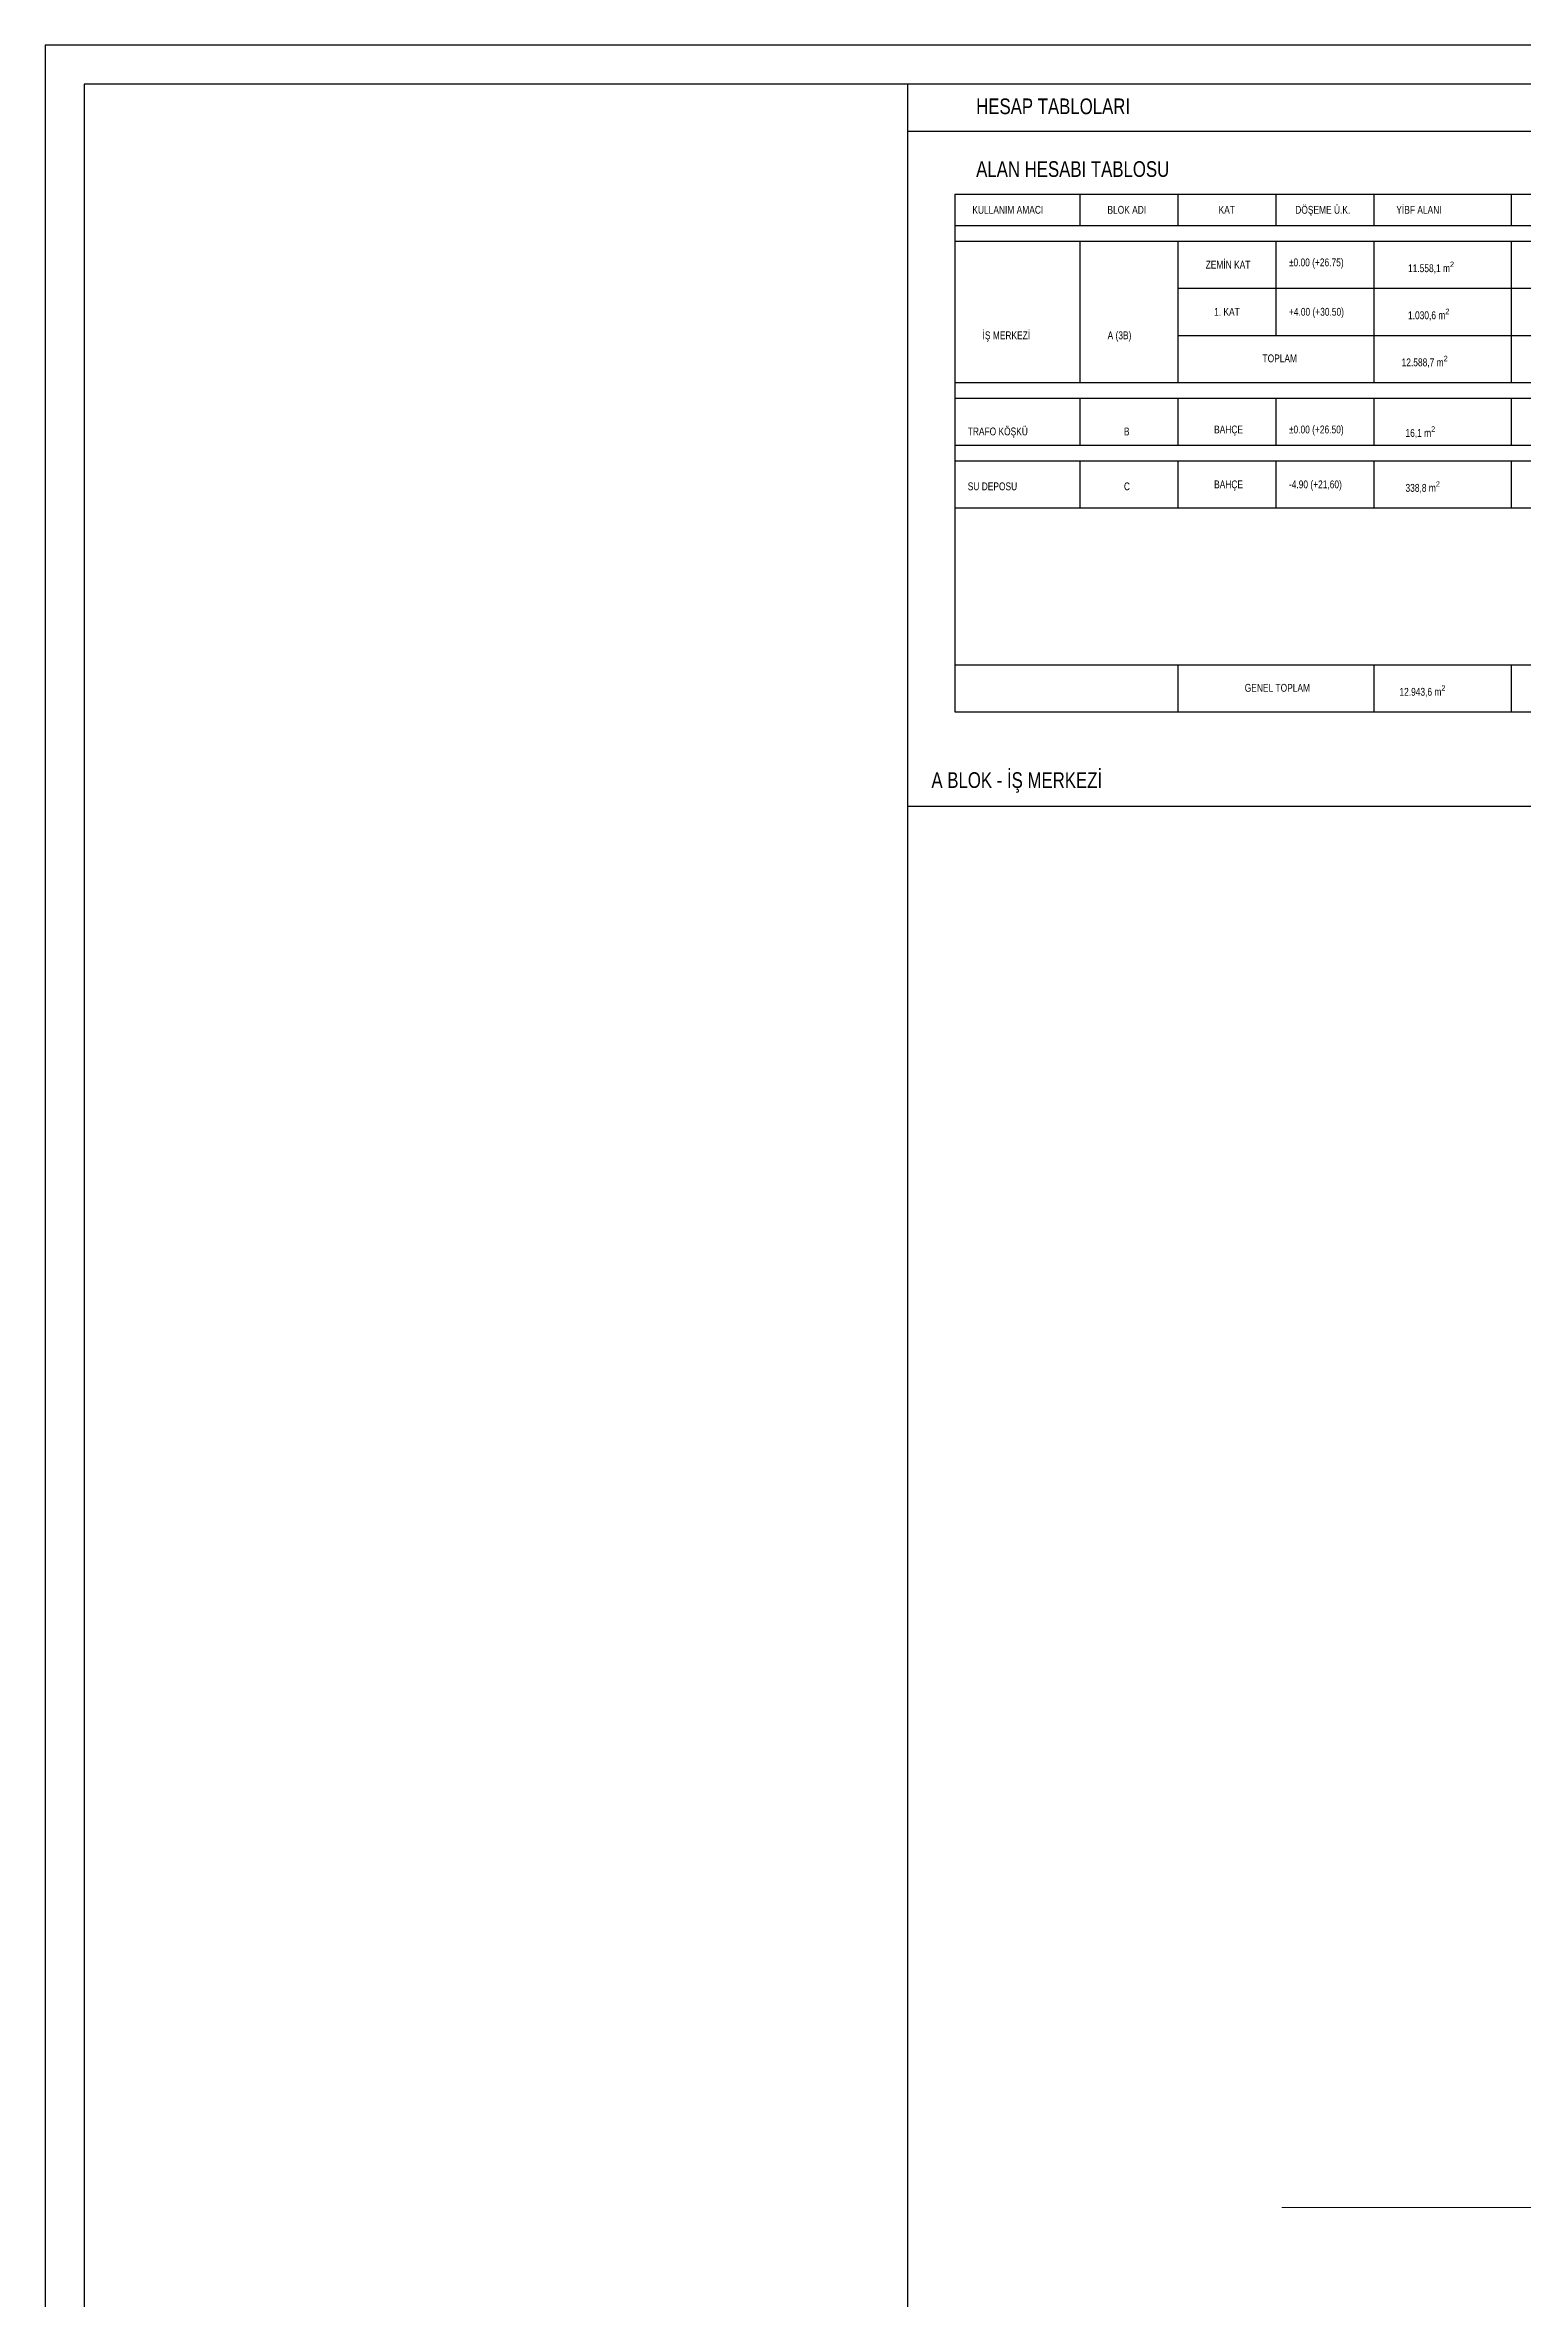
# Model space of a CAD drawing. Header units: centimetres. Extents: x 26569 to 160723, y -3143 to 14565.
# Drawn here: x 26569 to 30337, y 3811 to 9557 of the extents above; entities that cross this region are included whole.
import ezdxf

# ---------------------------------------------------------------- set-up
doc = ezdxf.new("R2010")
doc.units = ezdxf.units.CM
doc.header["$LTSCALE"] = 100
for name, color, linetype in [('A-ANNO-TEXT', 50, 'Continuous'), ('A-ANNO-TTBL', 157, 'Continuous'), ('L-SITE-CURB', 33, 'Continuous')]:
    doc.layers.add(name, color=color, linetype=linetype)
doc.styles.add('Fields_100', font='act_simplex.shx', dxfattribs={"width": 0.8, "height": 20})
doc.styles.add('Fields_200', font='act_simplex.shx', dxfattribs={"width": 0.8, "height": 40})

msp = doc.modelspace()

# ---------------------------------------------------------------- linework, layer by layer
at = {"layer": 'A-ANNO-TTBL'}
for p, q in [((153081.02, 9337.18), (28768.76, 9337.09)), ((28768.76, 7617.09), (48081.01, 7617.09))]:
    msp.add_line(p, q, dxfattribs=at)
for points in [[(157421.04, -3142.83), (157421.04, 9557.17), (26568.76, 9557.19), (26568.76, -3142.81)], [(157321.04, -3042.83), (157321.04, 9457.17), (26668.76, 9457.19), (26668.76, -3042.81)]]:
    msp.add_lwpolyline(points, close=True, dxfattribs=at)
at = {"layer": 'A-ANNO-TTBL', "linetype": 'Continuous', "lineweight": -3}
msp.add_lwpolyline([(26668.76, -3042.81), (28768.76, -3042.81), (28768.76, 9457.19), (26668.76, 9457.19)], close=True, dxfattribs=at)
at = {"layer": 'A-ANNO-TTBL'}
for points in [[(28888.76, 9177.09), (33546.76, 9177.09)], [(28888.76, 9177.09), (28888.76, 7857.09), (33546.76, 7857.09)], [(29207.93, 9097.09), (29207.93, 9177.09)], [(29457.93, 9097.09), (29457.93, 9177.09)], [(29707.93, 9097.09), (29707.93, 9177.09)], [(29957.93, 9097.09), (29957.93, 9177.09)], [(30307.93, 9097.09), (30307.93, 9177.09)], [(28888.76, 9097.09), (33546.76, 9097.09)], [(28888.76, 9057.09), (33546.76, 9057.09)], [(29207.93, 8697.09), (29207.93, 9057.09)], [(29457.93, 8697.09), (29457.93, 9057.09)], [(29707.93, 8817.09), (29707.93, 9057.09)], [(29957.93, 8697.09), (29957.93, 9057.09)], [(30307.93, 8697.09), (30307.93, 9057.09)], [(29457.93, 8937.09), (33546.76, 8937.09)], [(29457.93, 8817.09), (33546.76, 8817.09)], [(28888.76, 8697.09), (33546.76, 8697.09)], [(28888.76, 8657.09), (33546.76, 8657.09)], [(29207.93, 8537.09), (29207.93, 8657.09)], [(29457.93, 8537.09), (29457.93, 8657.09)], [(29707.93, 8537.09), (29707.93, 8657.09)], [(29957.93, 8537.09), (29957.93, 8657.09)], [(30307.93, 8537.09), (30307.93, 8657.09)], [(28888.76, 8537.09), (33546.76, 8537.09)], [(28888.76, 8497.09), (33546.76, 8497.09)], [(29207.93, 8377.09), (29207.93, 8497.09)], [(29457.93, 8377.09), (29457.93, 8497.09)], [(29707.93, 8377.09), (29707.93, 8497.09)], [(29957.93, 8377.09), (29957.93, 8497.09)], [(30307.93, 8377.09), (30307.93, 8497.09)], [(28888.76, 8377.09), (33546.76, 8377.09)], [(28888.76, 7977.09), (33546.76, 7977.09)], [(29457.93, 7857.09), (29457.93, 7977.09)], [(29957.93, 7857.09), (29957.93, 7977.09)], [(30307.93, 7857.09), (30307.93, 7977.09)]]:
    msp.add_lwpolyline(points, dxfattribs=at)
at = {"layer": 'L-SITE-CURB', "lineweight": 0}
msp.add_line((29722.08, 4043.84), (41779.22, 4044.56), dxfattribs=at)

# ---------------------------------------------------------------- texts
at = {"layer": 'A-ANNO-TEXT', "width": 0.8}
for s, height, style, p in [('HESAP TABLOLARI', 40, 'Fields_200', (28942.79, 9381.07)), ('ALAN HESABI TABLOSU', 40, 'Fields_200', (28942.79, 9221.07)), ('KULLANIM AMACI', 20, 'Fields_100', (28933.11, 9127.17)), ('BLOK ADI', 20, 'Fields_100', (29277.51, 9127.17)), ('KAT', 20, 'Fields_100', (29560.93, 9127.17)), ('DÖŞEME Ü.K.', 20, 'Fields_100', (29756.44, 9127.17)), ('YİBF ALANI', 20, 'Fields_100', (30014.11, 9127.17)), ('ZEMİN KAT', 20, 'Fields_100', (29527.93, 8987.17)), ('1. KAT', 20, 'Fields_100', (29549.5, 8867.17)), ('+4.00 (+30.50)', 20, 'Fields_100', (29740.23, 8867.17)), ('İŞ MERKEZİ', 20, 'Fields_100', (28959.11, 8807.17)), ('A (3B)', 20, 'Fields_100', (29277.93, 8807.17)), ('TOPLAM', 20, 'Fields_100', (29672.93, 8748.48)), ('TRAFO KÖŞKÜ', 20, 'Fields_100', (28921.3, 8562.17)), ('B', 20, 'Fields_100', (29319.52, 8562.17)), ('BAHÇE', 20, 'Fields_100', (29549.5, 8567.17)), ('%%P0.00 (+26.50)', 20, 'Fields_100', (29740.23, 8567.17)), ('BAHÇE', 20, 'Fields_100', (29549.5, 8427.17)), ('-4.90 (+21,60)', 20, 'Fields_100', (29740.23, 8427.17)), ('SU DEPOSU', 20, 'Fields_100', (28921.3, 8422.17)), ('C', 20, 'Fields_100', (29319.52, 8422.17)), ('GENEL TOPLAM', 20, 'Fields_100', (29627.58, 7908.48))]:
    msp.add_text(s, height=height, dxfattribs=dict(at, style=style)).set_placement(p)
at = {"layer": 'A-ANNO-TEXT', "insert": (29740.23, 9013.18), "char_height": 20, "width": 228.2432, "attachment_point": 1, "style": 'Fields_100'}
msp.add_mtext('%%P0.00 (+26.75)', dxfattribs=at)
at = {"layer": 'A-ANNO-TEXT'}
for s, width, gutter_width, heights, insert, char_height, attachment_point, style in [('\\A1;11.558,1 m{\\H0.7x;\\S2^ ;}', 246.3645, 879.81, [0], (30043.88, 9005.09), 20, 1, 'Fields_100'), ('\\A1;1.030,6 m{\\H0.7x;\\S2^ ;}', 246.3645, 879.81, [0], (30043.88, 8885.09), 20, 1, 'Fields_100'), ('\\A1;12.588,7 m{\\H0.7x;\\S2^ ;}', 246.3645, 879.81, [0], (30027.59, 8765.09), 20, 1, 'Fields_100'), ('\\A1;16,1 m{\\H0.7x;\\S2^ ;}', 246.3645, 879.81, [0], (30037.45, 8585.09), 20, 1, 'Fields_100'), ('\\A1;338,8 m{\\H0.7x;\\S2^ ;}', 246.3645, 879.81, [0], (30037.45, 8445.09), 20, 1, 'Fields_100'), ('\\A1;12.943,6 m{\\H0.7x;\\S2^ ;}', 246.3645, 879.81, [23.81], (30022, 7925.09), 20, 1, 'Fields_100'), ('A BLOK - İŞ MERKEZİ', 916.0495, 12.5, [0], (28828.76, 7677.09), 40, 4, 'Fields_200')]:
    msp.add_mtext_dynamic_manual_height_columns(s, width=width, gutter_width=gutter_width, heights=heights, dxfattribs=dict(at, insert=insert, char_height=char_height, attachment_point=attachment_point, style=style))

doc.saveas('drawing.dxf')
